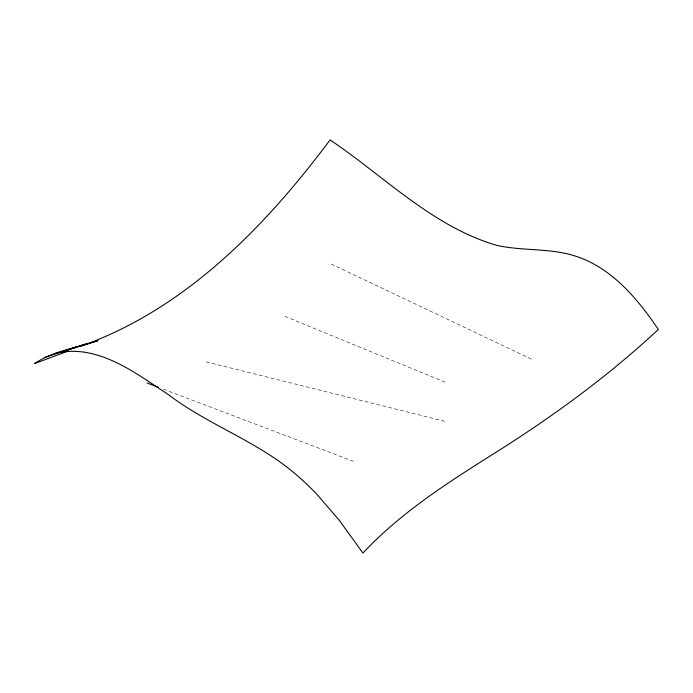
<?xml version="1.0" encoding="UTF-8"?>
<svg xmlns="http://www.w3.org/2000/svg" width="693" height="693" viewBox="0 0 693 693"><rect width="100%" height="100%" fill="white"/><g stroke="black" fill="none" stroke-linecap="round" stroke-linejoin="round"><path stroke-width="0.52" stroke-dasharray="3.46 2.6" d="M206.159 361.859L446.985 421.838M163.357 389.18L355.206 461.988M284.936 316.372L447.383 383.09M331.167 264.007L532.467 359.65"/><path stroke-width="1.04" d="M87.69 343.234L66.19 350.329L97.912 340.67C76.81 348.068 53.43 350.675 34.65 363.556L68.416 350.944M80.899 346.205C185.291 309.113 265.176 226.776 330.085 139.925C384.199 176.299 431.982 226.074 495.859 245.105C520.738 251.031 546.855 248.033 571.569 254.937C609.901 265.558 636.928 297.765 658.35 329.444C607.12 377.183 550.259 418.416 490.939 455.474C445.521 484.112 399.826 513.6 362.915 553.075L339.163 520.157L316.952 494.412A202.832 117.108 60 0 0 285.854 466.285C249.263 438.47 205.258 422.652 168.633 394.793C135.161 372.895 97.219 342.87 54.626 353.551M44.569 357.527L76.325 347.028L66.19 350.329M147.202 383.056L158.307 387.266"/></g></svg>
